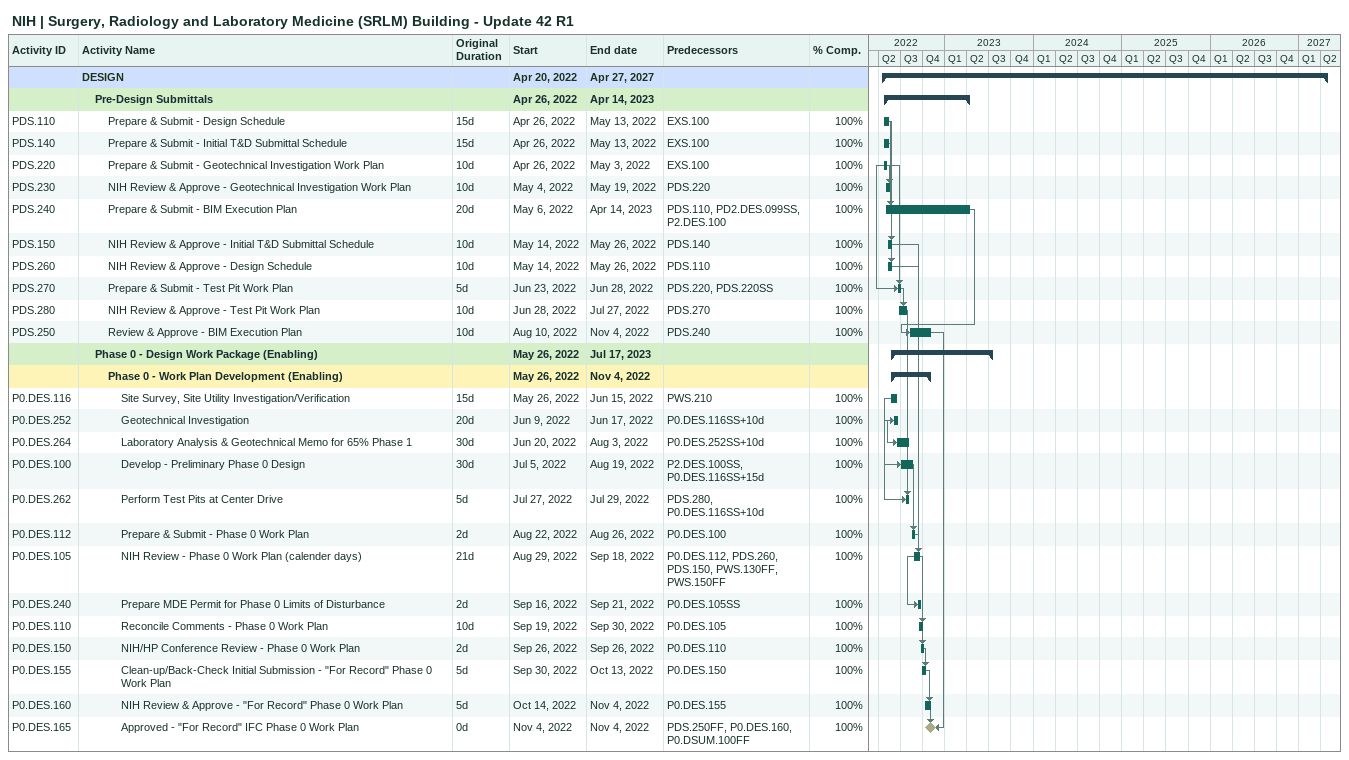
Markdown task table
NIH | Surgery, Radiology and Laboratory Medicine (SRLM) Building - Update 42 R1

| ID | Level | Task | Original duration | Start | Finish | Predecessors | % complete |
|---|---|---|---|---|---|---|---|
|  | 1 | **DESIGN** |  | 2022-04-20 | 2027-04-27 |  |  |
|  | 2 | **Pre-Design Submittals** |  | 2022-04-26 | 2023-04-14 |  |  |
| PDS.110 | 3 | Prepare & Submit - Design Schedule | 15d | 2022-04-26 | 2022-05-13 | EXS.100 | 100 |
| PDS.140 | 3 | Prepare & Submit - Initial T&D Submittal Schedule | 15d | 2022-04-26 | 2022-05-13 | EXS.100 | 100 |
| PDS.220 | 3 | Prepare & Submit - Geotechnical Investigation Work Plan | 10d | 2022-04-26 | 2022-05-03 | EXS.100 | 100 |
| PDS.230 | 3 | NIH Review & Approve - Geotechnical Investigation Work Plan | 10d | 2022-05-04 | 2022-05-19 | PDS.220 | 100 |
| PDS.240 | 3 | Prepare & Submit - BIM Execution Plan | 20d | 2022-05-06 | 2023-04-14 | PDS.110, PD2.DES.099SS, P2.DES.100 | 100 |
| PDS.150 | 3 | NIH Review & Approve - Initial T&D Submittal Schedule | 10d | 2022-05-14 | 2022-05-26 | PDS.140 | 100 |
| PDS.260 | 3 | NIH Review & Approve - Design Schedule | 10d | 2022-05-14 | 2022-05-26 | PDS.110 | 100 |
| PDS.270 | 3 | Prepare & Submit - Test Pit Work Plan | 5d | 2022-06-23 | 2022-06-28 | PDS.220, PDS.220SS | 100 |
| PDS.280 | 3 | NIH Review & Approve - Test Pit Work Plan | 10d | 2022-06-28 | 2022-07-27 | PDS.270 | 100 |
| PDS.250 | 3 | Review & Approve - BIM Execution Plan | 10d | 2022-08-10 | 2022-11-04 | PDS.240 | 100 |
|  | 2 | **Phase 0 - Design Work Package (Enabling)** |  | 2022-05-26 | 2023-07-17 |  |  |
|  | 3 | **Phase 0 - Work Plan Development (Enabling)** |  | 2022-05-26 | 2022-11-04 |  |  |
| P0.DES.116 | 4 | Site Survey, Site Utility Investigation/Verification | 15d | 2022-05-26 | 2022-06-15 | PWS.210 | 100 |
| P0.DES.252 | 4 | Geotechnical Investigation | 20d | 2022-06-09 | 2022-06-17 | P0.DES.116SS+10d | 100 |
| P0.DES.264 | 4 | Laboratory Analysis & Geotechnical Memo for 65% Phase 1 | 30d | 2022-06-20 | 2022-08-03 | P0.DES.252SS+10d | 100 |
| P0.DES.100 | 4 | Develop - Preliminary Phase 0 Design | 30d | 2022-07-05 | 2022-08-19 | P2.DES.100SS, P0.DES.116SS+15d | 100 |
| P0.DES.262 | 4 | Perform Test Pits at Center Drive | 5d | 2022-07-27 | 2022-07-29 | PDS.280, P0.DES.116SS+10d | 100 |
| P0.DES.112 | 4 | Prepare & Submit - Phase 0 Work Plan | 2d | 2022-08-22 | 2022-08-26 | P0.DES.100 | 100 |
| P0.DES.105 | 4 | NIH Review - Phase 0 Work Plan (calender days) | 21d | 2022-08-29 | 2022-09-18 | P0.DES.112, PDS.260, PDS.150, PWS.130FF, PWS.150FF | 100 |
| P0.DES.240 | 4 | Prepare MDE Permit for Phase 0 Limits of Disturbance | 2d | 2022-09-16 | 2022-09-21 | P0.DES.105SS | 100 |
| P0.DES.110 | 4 | Reconcile Comments - Phase 0 Work Plan | 10d | 2022-09-19 | 2022-09-30 | P0.DES.105 | 100 |
| P0.DES.150 | 4 | NIH/HP Conference Review - Phase 0 Work Plan | 2d | 2022-09-26 | 2022-09-26 | P0.DES.110 | 100 |
| P0.DES.155 | 4 | Clean-up/Back-Check Initial Submission - "For Record" Phase 0 Work Plan | 5d | 2022-09-30 | 2022-10-13 | P0.DES.150 | 100 |
| P0.DES.160 | 4 | NIH Review & Approve - "For Record" Phase 0 Work Plan | 5d | 2022-10-14 | 2022-11-04 | P0.DES.155 | 100 |
| P0.DES.165 | 4 | Approved - "For Record" IFC Phase 0 Work Plan | 0d | 2022-11-04 | 2022-11-04 | PDS.250FF, P0.DES.160, P0.DSUM.100FF | 100 |
